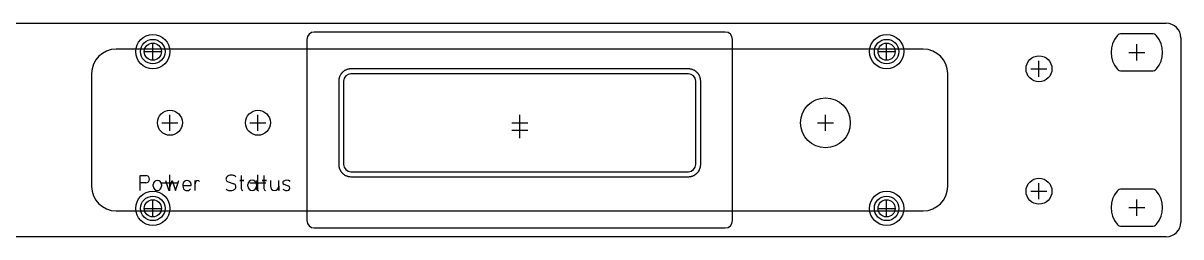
# Model space of a CAD drawing. Header units: millimetres. Extents: x -2 to 483, y -2 to 44.
# Drawn here: x 246.3 to 483, y 0 to 43.6 of the extents above; entities that cross this region are included whole.
import ezdxf

# ---------------------------------------------------------------- set-up
doc = ezdxf.new("R2010")
doc.units = ezdxf.units.MM
for name, color, linetype in [('Contour', 7, 'CONTINUOUS'), ('Engraving', 7, 'CONTINUOUS'), ('Reference_points', 1, 'CONTINUOUS')]:
    doc.layers.add(name, color=color, linetype=linetype)

msp = doc.modelspace()

# ---------------------------------------------------------------- linework, layer by layer
at = {"layer": 'Contour', "color": 7, "linetype": 'CONTINUOUS'}
for p, q in [((3, 43.6), (480, 43.6)), ((304.35, 40.3), (304.35, 3.3)), ((389.85, 41.8), (305.85, 41.8)), ((391.35, 3.3), (391.35, 40.3)), ((477.105, 41.45), (470.895, 41.45)), ((483, 40.6), (483, 3)), ((311.264, 33.146), (311.239, 33.109)), ((311.264, 33.146), (311.239, 33.109)), ((311.361, 33.283), (311.264, 33.146)), ((311.361, 33.283), (311.264, 33.146)), ((311.401, 33.335), (311.361, 33.283)), ((311.401, 33.335), (311.361, 33.283)), ((311.43, 33.369), (311.401, 33.335)), ((311.43, 33.369), (311.401, 33.335)), ((311.542, 33.495), (311.43, 33.369)), ((311.542, 33.495), (311.43, 33.369)), ((311.561, 33.516), (311.542, 33.495)), ((311.561, 33.516), (311.542, 33.495)), ((311.592, 33.548), (311.561, 33.516)), ((311.592, 33.548), (311.561, 33.516)), ((311.625, 33.578), (311.592, 33.548)), ((311.625, 33.578), (311.592, 33.548)), ((311.751, 33.69), (311.625, 33.578)), ((311.751, 33.69), (311.625, 33.578)), ((311.801, 33.732), (311.751, 33.69)), ((311.801, 33.732), (311.751, 33.69)), ((311.837, 33.759), (311.801, 33.732)), ((311.837, 33.759), (311.801, 33.732)), ((311.974, 33.856), (311.837, 33.759)), ((311.974, 33.856), (311.837, 33.759)), ((311.993, 33.869), (311.974, 33.856)), ((311.993, 33.869), (311.974, 33.856)), ((312.031, 33.893), (311.993, 33.869)), ((312.031, 33.893), (311.993, 33.869)), ((312.069, 33.916), (312.031, 33.893)), ((312.069, 33.916), (312.031, 33.893)), ((312.216, 33.997), (312.069, 33.916)), ((312.216, 33.997), (312.069, 33.916)), ((312.274, 34.026), (312.216, 33.997)), ((312.274, 34.026), (312.216, 33.997)), ((312.314, 34.044), (312.274, 34.026)), ((312.314, 34.044), (312.274, 34.026)), ((312.47, 34.109), (312.314, 34.044)), ((312.47, 34.109), (312.314, 34.044)), ((312.495, 34.119), (312.47, 34.109)), ((312.495, 34.119), (312.47, 34.109)), ((312.538, 34.134), (312.495, 34.119)), ((312.538, 34.134), (312.495, 34.119)), ((312.58, 34.148), (312.538, 34.134)), ((312.58, 34.148), (312.538, 34.134)), ((312.741, 34.194), (312.58, 34.148)), ((312.741, 34.194), (312.58, 34.148)), ((312.8, 34.208), (312.741, 34.194)), ((312.8, 34.208), (312.741, 34.194)), ((312.844, 34.217), (312.8, 34.208)), ((312.844, 34.217), (312.8, 34.208)), ((313.01, 34.246), (312.844, 34.217)), ((313.01, 34.246), (312.844, 34.217)), ((313.04, 34.251), (313.01, 34.246)), ((313.04, 34.251), (313.01, 34.246)), ((313.084, 34.256), (313.04, 34.251)), ((313.084, 34.256), (313.04, 34.251)), ((313.129, 34.26), (313.084, 34.256)), ((313.129, 34.26), (313.084, 34.256)), ((313.297, 34.269), (313.129, 34.26)), ((313.297, 34.269), (313.129, 34.26)), ((313.35, 34.27), (313.297, 34.269)), ((313.35, 34.27), (313.297, 34.269)), ((382.35, 34.27), (313.35, 34.27)), ((382.35, 34.27), (313.35, 34.27)), ((382.35, 33.27), (313.35, 33.27)), ((382.35, 33.27), (313.35, 33.27)), ((382.403, 34.269), (382.35, 34.27)), ((382.403, 34.269), (382.35, 34.27)), ((382.571, 34.26), (382.403, 34.269)), ((382.571, 34.26), (382.403, 34.269)), ((382.601, 34.258), (382.571, 34.26)), ((382.601, 34.258), (382.571, 34.26)), ((382.646, 34.253), (382.601, 34.258)), ((382.646, 34.253), (382.601, 34.258)), ((382.69, 34.246), (382.646, 34.253)), ((382.69, 34.246), (382.646, 34.253)), ((382.856, 34.217), (382.69, 34.246)), ((382.856, 34.217), (382.69, 34.246)), ((382.915, 34.205), (382.856, 34.217)), ((382.915, 34.205), (382.856, 34.217)), ((382.959, 34.194), (382.915, 34.205)), ((382.959, 34.194), (382.915, 34.205)), ((383.12, 34.148), (382.959, 34.194)), ((383.12, 34.148), (382.959, 34.194)), ((383.146, 34.14), (383.12, 34.148)), ((383.146, 34.14), (383.12, 34.148)), ((383.188, 34.125), (383.146, 34.14)), ((383.188, 34.125), (383.146, 34.14)), ((383.23, 34.109), (383.188, 34.125)), ((383.23, 34.109), (383.188, 34.125)), ((383.386, 34.044), (383.23, 34.109)), ((383.386, 34.044), (383.23, 34.109)), ((383.444, 34.018), (383.386, 34.044)), ((383.444, 34.018), (383.386, 34.044)), ((383.484, 33.997), (383.444, 34.018)), ((383.484, 33.997), (383.444, 34.018)), ((383.631, 33.916), (383.484, 33.997)), ((383.631, 33.916), (383.484, 33.997)), ((383.651, 33.904), (383.631, 33.916)), ((383.651, 33.904), (383.631, 33.916)), ((383.689, 33.881), (383.651, 33.904)), ((383.689, 33.881), (383.651, 33.904)), ((383.726, 33.856), (383.689, 33.881)), ((383.726, 33.856), (383.689, 33.881)), ((383.863, 33.759), (383.726, 33.856)), ((383.863, 33.759), (383.726, 33.856)), ((383.915, 33.719), (383.863, 33.759)), ((383.915, 33.719), (383.863, 33.759)), ((383.949, 33.69), (383.915, 33.719)), ((383.949, 33.69), (383.915, 33.719)), ((384.075, 33.578), (383.949, 33.69)), ((384.075, 33.578), (383.949, 33.69)), ((384.096, 33.559), (384.075, 33.578)), ((384.096, 33.559), (384.075, 33.578)), ((384.128, 33.528), (384.096, 33.559)), ((384.128, 33.528), (384.096, 33.559)), ((384.158, 33.495), (384.128, 33.528)), ((384.158, 33.495), (384.128, 33.528)), ((384.27, 33.369), (384.158, 33.495)), ((384.27, 33.369), (384.158, 33.495)), ((384.312, 33.319), (384.27, 33.369)), ((384.312, 33.319), (384.27, 33.369)), ((384.339, 33.283), (384.312, 33.319)), ((384.339, 33.283), (384.312, 33.319)), ((384.436, 33.146), (384.339, 33.283)), ((384.436, 33.146), (384.339, 33.283)), ((384.449, 33.127), (384.436, 33.146)), ((384.449, 33.127), (384.436, 33.146)), ((470.895, 33.85), (477.105, 33.85)), ((310.851, 31.823), (310.85, 31.77)), ((310.851, 31.823), (310.85, 31.77)), ((310.85, 31.77), (310.85, 14.77)), ((310.85, 31.77), (310.85, 14.77)), ((310.86, 31.991), (310.851, 31.823)), ((310.86, 31.991), (310.851, 31.823)), ((310.862, 32.021), (310.86, 31.991)), ((310.862, 32.021), (310.86, 31.991)), ((310.867, 32.066), (310.862, 32.021)), ((310.867, 32.066), (310.862, 32.021)), ((310.874, 32.11), (310.867, 32.066)), ((310.874, 32.11), (310.867, 32.066)), ((310.903, 32.276), (310.874, 32.11)), ((310.903, 32.276), (310.874, 32.11)), ((310.915, 32.335), (310.903, 32.276)), ((310.915, 32.335), (310.903, 32.276)), ((310.926, 32.379), (310.915, 32.335)), ((310.926, 32.379), (310.915, 32.335)), ((310.972, 32.54), (310.926, 32.379)), ((310.972, 32.54), (310.926, 32.379)), ((310.98, 32.566), (310.972, 32.54)), ((310.98, 32.566), (310.972, 32.54)), ((310.995, 32.608), (310.98, 32.566)), ((310.995, 32.608), (310.98, 32.566)), ((311.011, 32.65), (310.995, 32.608)), ((311.011, 32.65), (310.995, 32.608)), ((311.076, 32.806), (311.011, 32.65)), ((311.076, 32.806), (311.011, 32.65)), ((311.102, 32.864), (311.076, 32.806)), ((311.102, 32.864), (311.076, 32.806)), ((311.123, 32.904), (311.102, 32.864)), ((311.123, 32.904), (311.102, 32.864)), ((311.204, 33.051), (311.123, 32.904)), ((311.204, 33.051), (311.123, 32.904)), ((311.216, 33.071), (311.204, 33.051)), ((311.216, 33.071), (311.204, 33.051)), ((311.239, 33.109), (311.216, 33.071)), ((311.239, 33.109), (311.216, 33.071)), ((311.85, 31.77), (311.85, 14.77)), ((311.85, 31.77), (311.85, 14.77)), ((383.85, 14.77), (383.85, 31.77)), ((383.85, 14.77), (383.85, 31.77)), ((384.473, 33.089), (384.449, 33.127)), ((384.473, 33.089), (384.449, 33.127)), ((384.496, 33.051), (384.473, 33.089)), ((384.496, 33.051), (384.473, 33.089)), ((384.577, 32.904), (384.496, 33.051)), ((384.577, 32.904), (384.496, 33.051)), ((384.606, 32.846), (384.577, 32.904)), ((384.606, 32.846), (384.577, 32.904)), ((384.624, 32.806), (384.606, 32.846)), ((384.624, 32.806), (384.606, 32.846)), ((384.689, 32.65), (384.624, 32.806)), ((384.689, 32.65), (384.624, 32.806)), ((384.699, 32.625), (384.689, 32.65)), ((384.699, 32.625), (384.689, 32.65)), ((384.714, 32.582), (384.699, 32.625)), ((384.714, 32.582), (384.699, 32.625)), ((384.728, 32.54), (384.714, 32.582)), ((384.728, 32.54), (384.714, 32.582)), ((384.774, 32.379), (384.728, 32.54)), ((384.774, 32.379), (384.728, 32.54)), ((384.788, 32.32), (384.774, 32.379)), ((384.788, 32.32), (384.774, 32.379)), ((384.797, 32.276), (384.788, 32.32)), ((384.797, 32.276), (384.788, 32.32)), ((384.826, 32.11), (384.797, 32.276)), ((384.826, 32.11), (384.797, 32.276)), ((384.831, 32.08), (384.826, 32.11)), ((384.831, 32.08), (384.826, 32.11)), ((384.836, 32.036), (384.831, 32.08)), ((384.836, 32.036), (384.831, 32.08)), ((384.84, 31.991), (384.836, 32.036)), ((384.84, 31.991), (384.836, 32.036)), ((384.849, 31.823), (384.84, 31.991)), ((384.849, 31.823), (384.84, 31.991)), ((384.85, 31.77), (384.849, 31.823)), ((384.85, 31.77), (384.849, 31.823)), ((384.85, 14.77), (384.85, 31.77)), ((384.85, 14.77), (384.85, 31.77)), ((310.85, 14.77), (310.851, 14.717)), ((310.85, 14.77), (310.851, 14.717)), ((310.851, 14.717), (310.86, 14.549)), ((310.851, 14.717), (310.86, 14.549)), ((310.86, 14.549), (310.864, 14.504)), ((310.86, 14.549), (310.864, 14.504)), ((310.864, 14.504), (310.869, 14.46)), ((310.864, 14.504), (310.869, 14.46)), ((310.869, 14.46), (310.874, 14.43)), ((310.869, 14.46), (310.874, 14.43)), ((310.874, 14.43), (310.903, 14.264)), ((310.874, 14.43), (310.903, 14.264)), ((310.903, 14.264), (310.912, 14.22)), ((310.903, 14.264), (310.912, 14.22)), ((310.912, 14.22), (310.926, 14.161)), ((310.912, 14.22), (310.926, 14.161)), ((384.774, 14.161), (384.785, 14.205)), ((384.774, 14.161), (384.785, 14.205)), ((384.785, 14.205), (384.797, 14.264)), ((384.785, 14.205), (384.797, 14.264)), ((384.797, 14.264), (384.826, 14.43)), ((384.797, 14.264), (384.826, 14.43)), ((384.826, 14.43), (384.833, 14.474)), ((384.826, 14.43), (384.833, 14.474)), ((384.833, 14.474), (384.838, 14.519)), ((384.833, 14.474), (384.838, 14.519)), ((384.838, 14.519), (384.84, 14.549)), ((384.838, 14.519), (384.84, 14.549)), ((384.84, 14.549), (384.849, 14.717)), ((384.84, 14.549), (384.849, 14.717)), ((384.849, 14.717), (384.85, 14.77)), ((384.849, 14.717), (384.85, 14.77)), ((310.926, 14.161), (310.972, 14)), ((310.926, 14.161), (310.972, 14)), ((310.972, 14), (310.986, 13.958)), ((310.972, 14), (310.986, 13.958)), ((310.986, 13.958), (311.001, 13.915)), ((310.986, 13.958), (311.001, 13.915)), ((311.001, 13.915), (311.011, 13.89)), ((311.001, 13.915), (311.011, 13.89)), ((311.011, 13.89), (311.076, 13.734)), ((311.011, 13.89), (311.076, 13.734)), ((311.076, 13.734), (311.094, 13.694)), ((311.076, 13.734), (311.094, 13.694)), ((311.094, 13.694), (311.123, 13.636)), ((311.094, 13.694), (311.123, 13.636)), ((311.123, 13.636), (311.204, 13.489)), ((311.123, 13.636), (311.204, 13.489)), ((311.204, 13.489), (311.227, 13.451)), ((311.204, 13.489), (311.227, 13.451)), ((311.227, 13.451), (311.251, 13.413)), ((311.227, 13.451), (311.251, 13.413)), ((311.251, 13.413), (311.264, 13.394)), ((311.251, 13.413), (311.264, 13.394)), ((311.264, 13.394), (311.361, 13.257)), ((311.264, 13.394), (311.361, 13.257)), ((311.361, 13.257), (311.388, 13.221)), ((311.361, 13.257), (311.388, 13.221)), ((311.388, 13.221), (311.43, 13.171)), ((311.388, 13.221), (311.43, 13.171)), ((311.43, 13.171), (311.542, 13.045)), ((311.43, 13.171), (311.542, 13.045)), ((311.542, 13.045), (311.572, 13.012)), ((311.542, 13.045), (311.572, 13.012)), ((311.572, 13.012), (311.604, 12.981)), ((311.572, 13.012), (311.604, 12.981)), ((311.604, 12.981), (311.625, 12.962)), ((311.604, 12.981), (311.625, 12.962)), ((311.625, 12.962), (311.751, 12.85)), ((311.625, 12.962), (311.751, 12.85)), ((311.751, 12.85), (311.785, 12.821)), ((311.751, 12.85), (311.785, 12.821)), ((311.785, 12.821), (311.837, 12.781)), ((311.785, 12.821), (311.837, 12.781)), ((311.837, 12.781), (311.974, 12.684)), ((311.837, 12.781), (311.974, 12.684)), ((311.974, 12.684), (312.011, 12.659)), ((311.974, 12.684), (312.011, 12.659)), ((312.011, 12.659), (312.049, 12.636)), ((312.011, 12.659), (312.049, 12.636)), ((312.049, 12.636), (312.069, 12.624)), ((312.049, 12.636), (312.069, 12.624)), ((312.069, 12.624), (312.216, 12.543)), ((312.069, 12.624), (312.216, 12.543)), ((312.216, 12.543), (312.256, 12.522)), ((312.216, 12.543), (312.256, 12.522)), ((312.256, 12.522), (312.314, 12.496)), ((312.256, 12.522), (312.314, 12.496)), ((312.314, 12.496), (312.47, 12.431)), ((312.314, 12.496), (312.47, 12.431)), ((312.47, 12.431), (312.512, 12.415)), ((312.47, 12.431), (312.512, 12.415)), ((312.512, 12.415), (312.554, 12.4)), ((312.512, 12.415), (312.554, 12.4)), ((312.554, 12.4), (312.58, 12.392)), ((312.554, 12.4), (312.58, 12.392)), ((312.58, 12.392), (312.741, 12.346)), ((312.58, 12.392), (312.741, 12.346)), ((312.741, 12.346), (312.785, 12.335)), ((312.741, 12.346), (312.785, 12.335)), ((312.785, 12.335), (312.844, 12.323)), ((312.785, 12.335), (312.844, 12.323)), ((312.844, 12.323), (313.01, 12.294)), ((312.844, 12.323), (313.01, 12.294)), ((313.01, 12.294), (313.054, 12.287)), ((313.01, 12.294), (313.054, 12.287)), ((313.054, 12.287), (313.099, 12.282)), ((313.054, 12.287), (313.099, 12.282)), ((313.099, 12.282), (313.129, 12.28)), ((313.099, 12.282), (313.129, 12.28)), ((313.129, 12.28), (313.297, 12.271)), ((313.129, 12.28), (313.297, 12.271)), ((313.297, 12.271), (313.35, 12.27)), ((313.297, 12.271), (313.35, 12.27)), ((313.35, 13.27), (382.35, 13.27)), ((313.35, 13.27), (382.35, 13.27)), ((313.35, 12.27), (382.35, 12.27)), ((313.35, 12.27), (382.35, 12.27)), ((382.35, 12.27), (382.403, 12.271)), ((382.35, 12.27), (382.403, 12.271)), ((382.403, 12.271), (382.571, 12.28)), ((382.403, 12.271), (382.571, 12.28)), ((382.571, 12.28), (382.616, 12.284)), ((382.571, 12.28), (382.616, 12.284)), ((382.616, 12.284), (382.66, 12.289)), ((382.616, 12.284), (382.66, 12.289)), ((382.66, 12.289), (382.69, 12.294)), ((382.66, 12.289), (382.69, 12.294)), ((382.69, 12.294), (382.856, 12.323)), ((382.69, 12.294), (382.856, 12.323)), ((382.856, 12.323), (382.9, 12.332)), ((382.856, 12.323), (382.9, 12.332)), ((382.9, 12.332), (382.959, 12.346)), ((382.9, 12.332), (382.959, 12.346)), ((382.959, 12.346), (383.12, 12.392)), ((382.959, 12.346), (383.12, 12.392)), ((383.12, 12.392), (383.162, 12.406)), ((383.12, 12.392), (383.162, 12.406)), ((383.162, 12.406), (383.205, 12.421)), ((383.162, 12.406), (383.205, 12.421)), ((383.205, 12.421), (383.23, 12.431)), ((383.205, 12.421), (383.23, 12.431)), ((383.23, 12.431), (383.386, 12.496)), ((383.23, 12.431), (383.386, 12.496)), ((383.386, 12.496), (383.426, 12.514)), ((383.386, 12.496), (383.426, 12.514)), ((383.426, 12.514), (383.484, 12.543)), ((383.426, 12.514), (383.484, 12.543)), ((383.484, 12.543), (383.631, 12.624)), ((383.484, 12.543), (383.631, 12.624)), ((383.631, 12.624), (383.669, 12.647)), ((383.631, 12.624), (383.669, 12.647)), ((383.669, 12.647), (383.707, 12.671)), ((383.669, 12.647), (383.707, 12.671)), ((383.707, 12.671), (383.726, 12.684)), ((383.707, 12.671), (383.726, 12.684)), ((383.726, 12.684), (383.863, 12.781)), ((383.726, 12.684), (383.863, 12.781)), ((383.863, 12.781), (383.899, 12.808)), ((383.863, 12.781), (383.899, 12.808)), ((383.899, 12.808), (383.949, 12.85)), ((383.899, 12.808), (383.949, 12.85)), ((383.949, 12.85), (384.075, 12.962)), ((383.949, 12.85), (384.075, 12.962)), ((384.075, 12.962), (384.108, 12.992)), ((384.075, 12.962), (384.108, 12.992)), ((384.108, 12.992), (384.139, 13.024)), ((384.108, 12.992), (384.139, 13.024)), ((384.139, 13.024), (384.158, 13.045)), ((384.139, 13.024), (384.158, 13.045)), ((384.158, 13.045), (384.27, 13.171)), ((384.158, 13.045), (384.27, 13.171)), ((384.27, 13.171), (384.299, 13.205)), ((384.27, 13.171), (384.299, 13.205)), ((384.299, 13.205), (384.339, 13.257)), ((384.299, 13.205), (384.339, 13.257)), ((384.339, 13.257), (384.436, 13.394)), ((384.339, 13.257), (384.436, 13.394)), ((384.436, 13.394), (384.461, 13.431)), ((384.436, 13.394), (384.461, 13.431)), ((384.461, 13.431), (384.484, 13.469)), ((384.461, 13.431), (384.484, 13.469)), ((384.484, 13.469), (384.496, 13.489)), ((384.484, 13.469), (384.496, 13.489)), ((384.496, 13.489), (384.577, 13.636)), ((384.496, 13.489), (384.577, 13.636)), ((384.577, 13.636), (384.598, 13.676)), ((384.577, 13.636), (384.598, 13.676)), ((384.598, 13.676), (384.624, 13.734)), ((384.598, 13.676), (384.624, 13.734)), ((384.624, 13.734), (384.689, 13.89)), ((384.624, 13.734), (384.689, 13.89)), ((384.689, 13.89), (384.705, 13.932)), ((384.689, 13.89), (384.705, 13.932)), ((384.705, 13.932), (384.72, 13.974)), ((384.705, 13.932), (384.72, 13.974)), ((384.72, 13.974), (384.728, 14)), ((384.72, 13.974), (384.728, 14)), ((384.728, 14), (384.774, 14.161)), ((384.728, 14), (384.774, 14.161)), ((477.105, 9.75), (470.895, 9.75)), ((480, 0), (3, 0)), ((305.85, 1.8), (389.85, 1.8)), ((470.895, 2.15), (477.105, 2.15))]:
    msp.add_line(p, q, dxfattribs=at)
for centre, radius in [((272.85, 37.8), 3.5), ((272.85, 37.8), 2.5), ((422.85, 37.8), 3.5), ((422.85, 37.8), 2.5), ((272.85, 37.8), 1.75), ((422.85, 37.8), 1.75), ((454, 34.3), 2.65), ((410.35, 23.27), 5.08), ((276.35, 23.27), 2.55), ((294.35, 23.27), 2.55), ((454, 9.3), 2.65), ((272.85, 5.8), 3.5), ((272.85, 5.8), 2.5), ((272.85, 5.8), 1.75), ((422.85, 5.8), 3.5), ((422.85, 5.8), 2.5), ((422.85, 5.8), 1.75)]:
    msp.add_circle(centre, radius, dxfattribs=at)
for centre, radius, start, end in [((480, 40.6), 3, 0, 90), ((305.85, 40.3), 1.5, 90, 180), ((389.85, 40.3), 1.5, 0, 90), ((474, 37.65), 5.24953, 140.06167, 219.93833), ((470.89538, 40.25), 1.2, 90.01816, 140.08379), ((477.10462, 40.25), 1.2, 39.91621, 89.98184), ((474, 37.65), 5.24953, 320.06167, 399.93833), ((313.35, 31.77), 1.5, 90, 180), ((313.35, 31.77), 1.5, 90, 180), ((382.35, 31.77), 1.5, 0, 90), ((382.35, 31.77), 1.5, 0, 90), ((470.89538, 35.05), 1.2, 219.91621, 269.98184), ((477.10462, 35.05), 1.2, 270.01816, 320.08379), ((313.35, 14.77), 1.5, 180, 270), ((313.35, 14.77), 1.5, 180, 270), ((382.35, 14.77), 1.5, 270, 360), ((382.35, 14.77), 1.5, 270, 360), ((470.89538, 8.55), 1.2, 90.01816, 140.08379), ((477.10462, 8.55), 1.2, 39.91621, 89.98184), ((474, 5.95), 5.24953, 140.06167, 219.93833), ((474, 5.95), 5.24953, 320.06167, 399.93833), ((305.85, 3.3), 1.5, 180, 270), ((389.85, 3.3), 1.5, 270, 360), ((470.89538, 3.35), 1.2, 219.91621, 269.98184), ((477.10462, 3.35), 1.2, 270.01816, 320.08379), ((480, 3), 3, 270, 360)]:
    msp.add_arc(centre, radius, start, end, dxfattribs=at)
at = {"layer": 'Engraving', "color": 255, "linetype": 'CONTINUOUS'}
for p, q in [((430.35, 38.3), (265.35, 38.3)), ((260.35, 33.3), (260.35, 10.3)), ((435.35, 10.3), (435.35, 33.3)), ((270.2876, 9.472), (270.2876, 12.529)), ((270.2876, 12.529), (271.4085, 12.529)), ((290.9453, 12.529), (290.9453, 11.51)), ((295.5653, 12.529), (295.5653, 11.51)), ((271.4085, 11.0005), (270.2876, 11.0005)), ((272.9376, 10.32117), (272.9376, 10.66083)), ((274.63593, 10.66083), (274.63593, 10.32117)), ((275.4516, 11.51), (276.13093, 9.472)), ((276.13093, 9.472), (276.81027, 11.51)), ((276.81027, 11.51), (277.4896, 9.472)), ((277.4896, 9.472), (278.16893, 11.51)), ((278.9836, 10.66083), (278.9836, 10.32117)), ((278.9836, 10.491), (280.68193, 10.491)), ((280.68193, 10.491), (280.68193, 10.66083)), ((281.4966, 9.472), (281.4966, 11.51)), ((281.4966, 11.51), (281.4966, 10.83067)), ((288.22723, 11.2043), (289.41607, 10.7967)), ((291.4548, 11.51), (290.60563, 11.51)), ((290.60563, 11.51), (290.9453, 11.51)), ((290.9453, 11.51), (291.4548, 11.51)), ((290.9453, 11.51), (290.9453, 9.8796)), ((292.2706, 10.32117), (292.2706, 10.66083)), ((294.03687, 11.51), (294.03687, 10.32117)), ((294.03687, 10.66083), (294.03687, 9.84563)), ((296.0748, 11.51), (295.22563, 11.51)), ((295.22563, 11.51), (295.5653, 11.51)), ((295.5653, 11.51), (296.0748, 11.51)), ((295.5653, 11.51), (295.5653, 9.8796)), ((296.8896, 11.51), (296.8896, 10.32117)), ((298.58793, 9.472), (298.58793, 11.51)), ((298.58793, 10.32117), (298.58793, 9.472)), ((300.59143, 10.35513), (299.67433, 10.66083)), ((265.35, 5.3), (430.35, 5.3))]:
    msp.add_line(p, q, dxfattribs=at)
for centre, radius, start, end in [((265.35, 33.3), 5, 90, 180), ((430.35, 33.3), 5, 0, 90), ((271.4085, 11.76475), 0.76425, -90, 90), ((288.42638, 11.79298), 0.62145, 144.32844, 251.30934), ((288.6588, 11.6259), 0.90769, 106.75938, 144.31597), ((288.93893, 10.6547), 1.91845, 77.68434, 106.40648), ((289.17774, 11.74124), 0.80598, 36.73449, 77.79505), ((265.35, 10.3), 5, 180, 270), ((273.78677, 10.66083), 0.84917, 0, 180), ((273.78677, 10.32117), 0.84917, -180, 0), ((279.83277, 10.66083), 0.84917, 0, 180), ((279.87408, 10.32046), 0.89048, 179.95424, 322.44599), ((282.2472, 10.83069), 0.7506, 140.69073, 180.00162), ((282.04007, 10.99903), 0.48369, 39.42406, 140.57594), ((288.46556, 10.25976), 0.80598, 216.73449, 257.79505), ((288.70437, 11.3463), 1.91845, 257.68434, 286.40648), ((288.9845, 10.3751), 0.90769, 286.75938, 324.31597), ((289.21692, 10.20802), 0.62145, -35.67156, 71.30934), ((291.35956, 9.87949), 0.41426, 179.98432, 259.62682), ((293.15373, 10.66083), 0.88313, 0, 180), ((293.15373, 10.32117), 0.88313, -180, 0), ((294.52933, 9.89131), 0.49458, 185.29897, 260.11981), ((295.97956, 9.87949), 0.41426, 179.98432, 259.62682), ((297.73877, 10.32117), 0.84917, 180, 360), ((300.17404, 10.60207), 1.15406, 228.05192, 293.02344), ((299.79668, 11.03237), 0.39116, 119.10762, 251.77304), ((300.19842, 10.32659), 1.20326, 54.50145, 119.47297), ((300.45551, 9.94116), 0.43571, 292.94873, 431.82316), ((430.35, 10.3), 5, 270, 360)]:
    msp.add_arc(centre, radius, start, end, dxfattribs=at)
at = {"layer": 'Reference_points', "color": 1, "linetype": 'CONTINUOUS'}
for p, q in [((272.85, 36.163), (272.85, 39.437)), ((422.85, 36.163), (422.85, 39.437)), ((474, 36.013), (474, 39.287)), ((271.213, 37.8), (274.487, 37.8)), ((421.213, 37.8), (424.487, 37.8)), ((454, 32.663), (454, 35.937)), ((472.363, 37.65), (475.637, 37.65)), ((452.363, 34.3), (455.637, 34.3)), ((276.35, 21.633), (276.35, 24.907)), ((294.35, 21.633), (294.35, 24.907)), ((347.85, 21.633), (347.85, 24.907)), ((410.35, 21.633), (410.35, 24.907)), ((274.713, 23.27), (277.987, 23.27)), ((292.713, 23.27), (295.987, 23.27)), ((346.213, 23.27), (349.487, 23.27)), ((346.213, 21.8), (349.487, 21.8)), ((346.213, 21.8), (349.487, 21.8)), ((346.213, 21.8), (349.487, 21.8)), ((347.85, 20.163), (347.85, 23.437)), ((347.85, 20.163), (347.85, 23.437)), ((347.85, 20.163), (347.85, 23.437)), ((408.713, 23.27), (411.987, 23.27)), ((276.35, 9.363), (276.35, 12.637)), ((294.35, 9.363), (294.35, 12.637)), ((274.713, 11), (277.987, 11)), ((292.713, 11), (295.987, 11)), ((454, 7.663), (454, 10.937)), ((272.85, 4.163), (272.85, 7.437)), ((422.85, 4.163), (422.85, 7.437)), ((452.363, 9.3), (455.637, 9.3)), ((474, 4.313), (474, 7.587)), ((271.213, 5.8), (274.487, 5.8)), ((421.213, 5.8), (424.487, 5.8)), ((472.363, 5.95), (475.637, 5.95))]:
    msp.add_line(p, q, dxfattribs=at)

doc.saveas('drawing.dxf')
